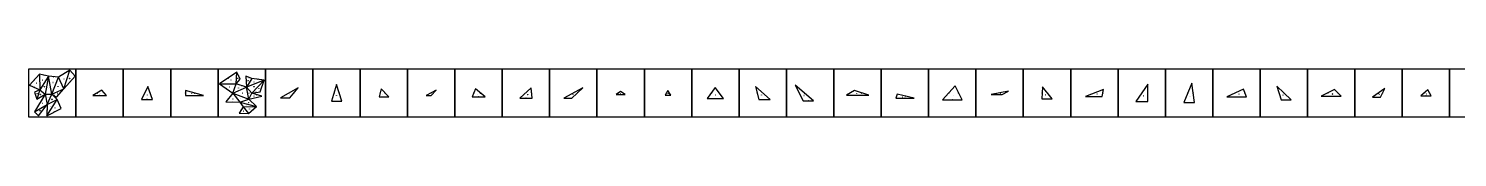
# Model space of a CAD drawing. Header units: millimetres. Extents: x 0 to 121000, y 0 to 607.
# Drawn here: x 0 to 15082, y 0 to 500 of the extents above; entities that cross this region are included whole.
import ezdxf

# ---------------------------------------------------------------- set-up
doc = ezdxf.new("R2010")
doc.units = ezdxf.units.MM

msp = doc.modelspace()

# ---------------------------------------------------------------- linework, layer by layer
for points in [[(0, 0), (500, 0), (500, 500), (0, 500), (0, 0)], [(500, 0), (1000, 0), (1000, 500), (500, 500), (500, 0)], [(1000, 0), (1500, 0), (1500, 500), (1000, 500), (1000, 0)], [(1500, 0), (2000, 0), (2000, 500), (1500, 500), (1500, 0)], [(2000, 0), (2500, 0), (2500, 500), (2000, 500), (2000, 0)], [(2500, 0), (3000, 0), (3000, 500), (2500, 500), (2500, 0)], [(3000, 0), (3500, 0), (3500, 500), (3000, 500), (3000, 0)], [(3500, 0), (4000, 0), (4000, 500), (3500, 500), (3500, 0)], [(4000, 0), (4500, 0), (4500, 500), (4000, 500), (4000, 0)], [(4500, 0), (5000, 0), (5000, 500), (4500, 500), (4500, 0)], [(5000, 0), (5500, 0), (5500, 500), (5000, 500), (5000, 0)], [(5500, 0), (6000, 0), (6000, 500), (5500, 500), (5500, 0)], [(6000, 0), (6500, 0), (6500, 500), (6000, 500), (6000, 0)], [(6500, 0), (7000, 0), (7000, 500), (6500, 500), (6500, 0)], [(7000, 0), (7500, 0), (7500, 500), (7000, 500), (7000, 0)], [(7500, 0), (8000, 0), (8000, 500), (7500, 500), (7500, 0)], [(8000, 0), (8500, 0), (8500, 500), (8000, 500), (8000, 0)], [(8500, 0), (9000, 0), (9000, 500), (8500, 500), (8500, 0)], [(9000, 0), (9500, 0), (9500, 500), (9000, 500), (9000, 0)], [(9500, 0), (10000, 0), (10000, 500), (9500, 500), (9500, 0)], [(10000, 0), (10500, 0), (10500, 500), (10000, 500), (10000, 0)], [(10500, 0), (11000, 0), (11000, 500), (10500, 500), (10500, 0)], [(11000, 0), (11500, 0), (11500, 500), (11000, 500), (11000, 0)], [(11500, 0), (12000, 0), (12000, 500), (11500, 500), (11500, 0)], [(12000, 0), (12500, 0), (12500, 500), (12000, 500), (12000, 0)], [(12500, 0), (13000, 0), (13000, 500), (12500, 500), (12500, 0)], [(13000, 0), (13500, 0), (13500, 500), (13000, 500), (13000, 0)], [(13500, 0), (14000, 0), (14000, 500), (13500, 500), (13500, 0)], [(14000, 0), (14500, 0), (14500, 500), (14000, 500), (14000, 0)], [(14500, 0), (15000, 0), (15000, 500), (14500, 500), (14500, 0)], [(15000, 0), (15500, 0), (15500, 500), (15000, 500), (15000, 0)]]:
    msp.add_lwpolyline(points, close=True)
at = {"color": 1}
for points in [[(436, 492), (316, 417)], [(491, 427), (436, 492)], [(2198, 468), (2016, 348)], [(2234, 397), (2198, 468)], [(114, 450), (11, 331)], [(11, 331), (118, 282)], [(212, 427), (114, 450)], [(316, 417), (212, 427)], [(373, 293), (491, 427)], [(1258, 319), (1192, 183)], [(1309, 183), (1258, 319)], [(2016, 348), (2155, 250)], [(2191, 348), (2234, 397)], [(2300, 310), (2191, 348)], [(2295, 426), (2300, 310)], [(2357, 404), (2295, 426)], [(2486, 387), (2357, 404)], [(2446, 263), (2486, 387)], [(2844, 304), (2658, 198)], [(2758, 198), (2844, 304)], [(3250, 338), (3196, 164)], [(3306, 164), (3250, 338)], [(5306, 306), (5184, 196)], [(5317, 196), (5306, 306)], [(5852, 306), (5650, 196)], [(5734, 196), (5852, 306)], [(7249, 309), (7164, 193)], [(7337, 193), (7249, 309)], [(7828, 182), (7674, 320)], [(7674, 320), (7708, 182)], [(8286, 169), (8093, 333)], [(8093, 333), (8176, 169)], [(9779, 325), (9648, 177)], [(9853, 177), (9779, 325)], [(10703, 314), (10695, 188)], [(10806, 188), (10703, 314)], [(11813, 342), (11687, 160)], [(11814, 160), (11813, 342)], [(12278, 353), (12193, 149)], [(12308, 149), (12278, 353)], [(13326, 179), (13175, 323)], [(13175, 323), (13222, 179)], [(118, 282), (62, 260)], [(62, 260), (86, 184)], [(174, 238), (63, 50)], [(86, 184), (174, 238)], [(302, 181), (246, 238)], [(246, 238), (296, 205)], [(296, 205), (373, 293)], [(345, 88), (302, 181)], [(774, 279), (678, 223)], [(678, 223), (823, 223)], [(823, 223), (774, 279)], [(1192, 183), (1309, 183)], [(1846, 225), (1655, 277)], [(1655, 277), (1658, 225)], [(1658, 225), (1846, 225)], [(2155, 250), (2083, 156)], [(2083, 156), (2231, 152)], [(2231, 152), (2265, 104)], [(2325, 186), (2461, 216)], [(2405, 107), (2325, 186)], [(2356, 250), (2446, 263)], [(2461, 216), (2356, 250)], [(2658, 198), (2758, 198)], [(3196, 164), (3306, 164)], [(3722, 293), (3701, 209)], [(3701, 209), (3801, 209)], [(3801, 209), (3722, 293)], [(4304, 279), (4198, 223)], [(4198, 223), (4248, 223)], [(4248, 223), (4304, 279)], [(4718, 293), (4681, 209)], [(4681, 209), (4820, 209)], [(4820, 209), (4718, 293)], [(5184, 196), (5317, 196)], [(5650, 196), (5734, 196)], [(6249, 267), (6202, 235)], [(6202, 235), (6299, 235)], [(6299, 235), (6249, 267)], [(6747, 275), (6721, 227)], [(6721, 227), (6781, 227)], [(6781, 227), (6747, 275)], [(7164, 193), (7337, 193)], [(7708, 182), (7828, 182)], [(8176, 169), (8286, 169)], [(8717, 275), (8632, 227)], [(8632, 227), (8869, 227)], [(8869, 227), (8717, 275)], [(9170, 239), (9154, 195)], [(9154, 195), (9348, 195)], [(9348, 195), (9170, 239)], [(9648, 177), (9853, 177)], [(10342, 268), (10160, 234)], [(10160, 234), (10278, 234)], [(10278, 234), (10342, 268)], [(10695, 188), (10806, 188)], [(11347, 288), (11155, 214)], [(11155, 214), (11334, 214)], [(11334, 214), (11347, 288)], [(11687, 160), (11814, 160)], [(12826, 292), (12647, 210)], [(12647, 210), (12856, 210)], [(12856, 210), (12826, 292)], [(13222, 179), (13326, 179)], [(13786, 286), (13645, 216)], [(13645, 216), (13856, 216)], [(13856, 216), (13786, 286)], [(14317, 296), (14185, 206)], [(14185, 206), (14270, 206)], [(14270, 206), (14317, 296)], [(14769, 283), (14696, 219)], [(14696, 219), (14805, 219)], [(14805, 219), (14769, 283)], [(63, 50), (106, 10)], [(106, 10), (195, 129)], [(195, 129), (194, 11)], [(194, 11), (345, 88)], [(2265, 104), (2222, 36)], [(2222, 36), (2320, 34)], [(2320, 34), (2405, 107)], [(12193, 149), (12308, 149)]]:
    msp.add_lwpolyline(points, dxfattribs=at)
at = {"color": 14}
for points in [[(373, 293), (436, 492)], [(114, 450), (118, 282)], [(212, 427), (174, 238)], [(246, 238), (212, 427)], [(246, 238), (316, 417)], [(373, 293), (316, 417)], [(2016, 348), (2191, 348)], [(2155, 250), (2300, 310)], [(2486, 387), (2300, 310)], [(2325, 186), (2300, 310)], [(2356, 250), (2300, 310)], [(2356, 250), (2486, 387)], [(118, 282), (86, 184)], [(118, 282), (174, 238)], [(194, 11), (302, 181)], [(195, 129), (246, 238)], [(195, 129), (302, 181)], [(246, 238), (373, 293)], [(2155, 250), (2231, 152)], [(2231, 152), (2325, 186)], [(2231, 152), (2405, 107)], [(2325, 186), (2356, 250)], [(63, 50), (195, 129)], [(2265, 104), (2405, 107)]]:
    msp.add_lwpolyline(points, dxfattribs=at)
at = {"color": 250}
for points in [[(377, 454), (377, 453), (377, 453), (377, 453), (377, 453), (377, 454), (376, 454), (376, 454), (377, 454), (377, 454), (377, 454)], [(63, 390), (63, 389), (63, 389), (62, 389), (63, 390)], [(65, 307), (65, 308), (66, 308), (65, 307), (65, 307)], [(432, 361), (431, 361), (431, 362), (432, 361), (432, 361)], [(2326, 415), (2325, 414), (2325, 414), (2325, 415), (2326, 415)], [(2326, 415), (2326, 414), (2326, 414), (2326, 415), (2326, 415)], [(2421, 395), (2421, 394), (2421, 394), (2421, 394), (2421, 394), (2421, 395), (2421, 395), (2421, 395), (2421, 395), (2421, 395), (2421, 395)], [(90, 271), (90, 270), (90, 270), (89, 271), (90, 271)], [(726, 250), (726, 250), (726, 249), (725, 250), (726, 250)], [(750, 223), (750, 224), (751, 224), (751, 223), (750, 223)], [(1251, 184), (1251, 185), (1251, 185), (1251, 185), (1251, 185), (1251, 184), (1251, 184), (1251, 184), (1251, 184), (1251, 184), (1251, 184)], [(1282, 250), (1282, 250), (1282, 250), (1282, 250), (1282, 250), (1282, 250), (1283, 250), (1283, 251), (1283, 250), (1283, 250), (1282, 250)], [(1750, 250), (1750, 250), (1750, 250), (1749, 250), (1749, 250), (1750, 250), (1750, 250), (1750, 251), (1750, 251), (1750, 250), (1750, 250)], [(1752, 226), (1752, 226), (1752, 226), (1752, 226), (1752, 226), (1752, 226), (1752, 226), (1752, 226), (1752, 226), (1752, 226), (1752, 226)], [(2119, 203), (2120, 203), (2120, 202), (2119, 203), (2119, 203)], [(3250, 166), (3250, 166), (3250, 166), (3251, 166), (3251, 166), (3250, 166), (3251, 165), (3251, 165), (3250, 165), (3250, 165), (3250, 166)], [(3251, 165), (3251, 166), (3251, 166), (3251, 165), (3251, 165)], [(3750, 210), (3750, 210), (3750, 210), (3751, 210), (3751, 210), (3750, 210), (3751, 210), (3751, 209), (3750, 209), (3750, 210), (3750, 210)], [(3751, 209), (3751, 210), (3751, 210), (3751, 209), (3751, 209)], [(3761, 250), (3761, 250), (3760, 250), (3761, 251), (3761, 250)], [(4700, 251), (4701, 251), (4701, 251), (4701, 250), (4701, 250), (4700, 251), (4700, 250), (4700, 251), (4700, 251), (4700, 251), (4700, 251)], [(5692, 196), (5692, 197), (5693, 197), (5693, 196), (5692, 196)], [(5751, 250), (5751, 250), (5751, 249), (5751, 249), (5751, 250), (5751, 250), (5751, 250), (5751, 250), (5751, 250), (5751, 250), (5751, 250)], [(5793, 252), (5792, 252), (5792, 252), (5792, 252), (5793, 252), (5793, 252), (5793, 252), (5793, 252), (5793, 251), (5793, 252), (5793, 252)], [(6225, 250), (6226, 250), (6226, 249), (6225, 250), (6225, 250)], [(6274, 250), (6274, 250), (6274, 249), (6273, 250), (6274, 250), (6274, 250), (6274, 250), (6274, 250), (6274, 250), (6274, 250), (6274, 250)], [(6735, 250), (6735, 250), (6735, 250), (6735, 250), (6735, 250), (6735, 250), (6735, 250), (6734, 250), (6734, 250), (6735, 250), (6735, 250)], [(6751, 228), (6751, 228), (6751, 228), (6751, 228), (6751, 228), (6751, 228), (6751, 228), (6751, 227), (6751, 227), (6751, 228), (6751, 228)], [(7207, 250), (7208, 250), (7208, 250), (7207, 249), (7207, 250), (7207, 250), (7207, 250), (7207, 250), (7207, 250), (7207, 250), (7207, 250)], [(7692, 251), (7692, 252), (7692, 252), (7692, 251), (7692, 251), (7692, 251), (7692, 251), (7691, 251), (7691, 251), (7692, 252), (7692, 251)], [(7768, 183), (7767, 184), (7767, 184), (7768, 184), (7768, 184), (7768, 183), (7768, 183), (7768, 183), (7767, 183), (7767, 183), (7768, 183)], [(7768, 183), (7768, 184), (7768, 184), (7768, 183), (7768, 183)], [(8136, 251), (8136, 252), (8136, 252), (8136, 251), (8136, 251), (8136, 251), (8136, 251), (8135, 251), (8135, 251), (8135, 251), (8136, 251)], [(8189, 250), (8189, 250), (8189, 250), (8189, 250), (8189, 250), (8189, 250), (8189, 250), (8189, 251), (8190, 250), (8189, 250), (8189, 250)], [(8231, 170), (8231, 171), (8231, 171), (8231, 170), (8231, 170)], [(8793, 250), (8793, 249), (8792, 250), (8793, 250), (8793, 250)], [(9251, 197), (9251, 197), (9251, 197), (9251, 197), (9251, 197), (9251, 197), (9251, 196), (9251, 196), (9251, 196), (9251, 196), (9251, 197)], [(10218, 235), (10218, 236), (10219, 236), (10219, 235), (10218, 235)], [(10754, 250), (10754, 250), (10754, 250), (10753, 250), (10753, 250), (10754, 250), (10754, 251), (10754, 251), (10754, 251), (10754, 250), (10754, 250)], [(10754, 250), (10754, 250), (10754, 250), (10754, 250), (10754, 250), (10754, 250), (10754, 250), (10754, 250), (10755, 250), (10754, 250), (10754, 250)], [(11245, 215), (11245, 216), (11245, 216), (11245, 216), (11245, 216), (11245, 215), (11246, 215), (11246, 215), (11245, 215), (11245, 215), (11245, 215)], [(11813, 251), (11812, 251), (11812, 252), (11813, 252), (11813, 251)], [(12292, 251), (12292, 251), (12292, 251), (12292, 252), (12292, 252), (12292, 251), (12292, 252), (12292, 252), (12293, 251), (12292, 251), (12292, 251)], [(12752, 211), (12752, 211), (12752, 211), (12752, 211), (12752, 211), (12752, 211), (12752, 211), (12752, 210), (12752, 210), (12752, 211), (12752, 211)], [(13250, 251), (13249, 250), (13249, 250), (13250, 251), (13250, 251)], [(13251, 250), (13250, 250), (13250, 250), (13250, 251), (13251, 250)], [(13274, 179), (13274, 180), (13275, 180), (13275, 179), (13274, 179)], [(13716, 250), (13716, 250), (13716, 249), (13716, 249), (13716, 250), (13716, 250), (13715, 250), (13715, 250), (13716, 250), (13716, 250), (13716, 250)], [(13750, 217), (13750, 218), (13750, 218), (13751, 218), (13751, 218), (13750, 217), (13751, 217), (13751, 217), (13750, 217), (13750, 217), (13750, 217)], [(13820, 251), (13820, 250), (13820, 250), (13819, 250), (13820, 251), (13820, 251), (13820, 251), (13820, 251), (13820, 251), (13820, 251), (13820, 251)], [(14227, 207), (14227, 208), (14228, 208), (14228, 207), (14227, 207)], [(14228, 207), (14228, 207), (14228, 208), (14229, 208), (14229, 207), (14228, 207), (14229, 207), (14229, 207), (14228, 207), (14228, 207), (14228, 207)], [(14251, 250), (14251, 250), (14252, 250), (14251, 249), (14251, 250), (14251, 250), (14251, 250), (14251, 250), (14251, 250), (14251, 250), (14251, 250)], [(14750, 220), (14750, 220), (14750, 221), (14751, 221), (14751, 220), (14750, 220), (14751, 220), (14751, 220), (14750, 220), (14750, 220), (14750, 220)], [(14787, 250), (14786, 250), (14786, 250), (14787, 251), (14787, 250)], [(150, 70), (149, 70), (149, 70), (149, 70), (150, 70), (150, 70), (150, 70), (150, 70), (150, 69), (150, 70), (150, 70)], [(196, 71), (196, 71), (196, 71), (196, 70), (196, 70), (196, 71), (196, 70), (195, 70), (195, 71), (196, 71), (196, 71)], [(323, 134), (322, 134), (322, 134), (323, 135), (323, 134)], [(2244, 70), (2245, 70), (2245, 69), (2244, 70), (2244, 70)], [(2244, 70), (2245, 69), (2245, 69), (2244, 69), (2244, 70)], [(12251, 150), (12251, 150), (12251, 150), (12251, 150), (12251, 150), (12251, 150), (12251, 150), (12251, 149), (12251, 149), (12251, 150), (12251, 150)]]:
    msp.add_lwpolyline(points, close=True, dxfattribs=at)
for points in [[(376, 453), (376, 453), (376, 453), (376, 453), (376, 453), (376, 454)], [(377, 454), (377, 453), (377, 454)], [(463, 458), (462, 458), (464, 459)], [(462, 459), (462, 459), (463, 459)], [(464, 458), (463, 458), (464, 459)], [(64, 390), (64, 390), (64, 390), (64, 390), (64, 390), (64, 390), (63, 390), (64, 391), (64, 391)], [(64, 389), (64, 390), (63, 390), (63, 390), (63, 389), (64, 390)], [(64, 308), (64, 308), (64, 308), (64, 308), (64, 308), (64, 308), (64, 307), (64, 308), (64, 308)], [(65, 307), (64, 308), (65, 308), (64, 307)], [(162, 438), (162, 437), (162, 437), (162, 437), (162, 438), (163, 438)], [(164, 437), (164, 437), (163, 437), (163, 437), (164, 437), (163, 437), (163, 438), (164, 438), (164, 437)], [(163, 437), (163, 437), (163, 438)], [(263, 421), (264, 421), (264, 420), (264, 421)], [(263, 421), (263, 421), (263, 420), (263, 421)], [(265, 420), (265, 420), (264, 420), (264, 421), (265, 421), (265, 421), (264, 421)], [(430, 360), (430, 360), (430, 360), (431, 360), (430, 360), (431, 360), (431, 360), (431, 359), (431, 360)], [(431, 361), (431, 360), (431, 360), (431, 360), (431, 361), (431, 360)], [(2108, 407), (2108, 407), (2108, 407), (2108, 407), (2107, 408), (2108, 408)], [(2107, 407), (2108, 407), (2107, 406), (2107, 407)], [(2109, 408), (2109, 407), (2109, 407), (2108, 407), (2109, 408), (2108, 408), (2108, 408), (2108, 408), (2109, 408)], [(2211, 372), (2211, 373), (2211, 373), (2211, 373), (2211, 372), (2211, 372), (2212, 372), (2211, 372), (2211, 372)], [(2212, 373), (2211, 373), (2211, 373), (2211, 373), (2212, 373), (2212, 372)], [(2212, 373), (2212, 374), (2213, 373)], [(2215, 432), (2215, 432), (2215, 432), (2215, 432), (2215, 432), (2216, 432), (2216, 433), (2216, 432), (2216, 432)], [(2215, 433), (2215, 432), (2215, 433), (2215, 433), (2215, 433), (2216, 433)], [(2216, 431), (2215, 431), (2216, 432)], [(2245, 328), (2244, 328), (2244, 329)], [(2245, 328), (2245, 328), (2245, 328), (2245, 328), (2245, 329), (2246, 328)], [(2246, 327), (2246, 327), (2245, 327), (2246, 328), (2246, 328), (2246, 328), (2246, 328), (2246, 328), (2246, 328)], [(2299, 369), (2299, 369), (2299, 369), (2299, 369), (2299, 369), (2299, 369), (2298, 369), (2298, 369), (2298, 369)], [(2299, 368), (2299, 369), (2299, 369), (2299, 368), (2298, 368), (2298, 369)], [(2299, 368), (2299, 367), (2298, 368)], [(2327, 414), (2327, 413), (2326, 414), (2326, 414), (2327, 414), (2326, 414), (2327, 414), (2327, 414), (2327, 414)], [(2421, 394), (2422, 395), (2422, 395), (2421, 395), (2421, 395), (2422, 395)], [(2422, 394), (2422, 394), (2422, 394), (2422, 394), (2422, 394), (2423, 395), (2422, 395)], [(2465, 326), (2465, 325), (2464, 326), (2465, 325)], [(2464, 326), (2465, 326), (2465, 326)], [(2464, 324), (2464, 325), (2465, 325)], [(75, 224), (75, 224), (75, 224), (75, 223), (75, 224), (74, 224), (74, 223)], [(76, 223), (75, 223), (75, 223), (75, 223), (75, 223), (74, 223)], [(75, 223), (76, 223), (76, 222), (75, 222), (75, 222), (75, 222), (75, 222), (75, 222), (75, 222)], [(90, 270), (91, 271), (90, 270), (90, 271)], [(91, 271), (91, 270), (91, 270), (91, 271), (91, 271), (91, 271), (91, 271), (91, 271), (91, 271)], [(128, 212), (128, 212), (129, 212), (129, 212), (129, 212), (129, 211), (129, 211)], [(130, 212), (129, 212), (129, 212), (129, 213), (130, 212), (129, 212)], [(130, 213), (130, 212), (130, 212), (130, 212), (130, 213), (130, 212)], [(271, 223), (271, 223), (271, 223), (271, 223), (271, 223), (271, 222), (271, 222), (270, 222), (270, 223)], [(271, 222), (272, 223), (271, 222)], [(272, 222), (272, 222), (272, 222), (272, 222), (272, 222), (271, 222), (272, 221)], [(273, 209), (273, 209), (272, 209), (273, 209), (273, 209), (273, 209), (273, 210)], [(274, 208), (274, 208), (273, 208), (273, 208), (274, 208), (274, 208), (274, 209), (274, 208), (274, 208)], [(273, 209), (273, 209), (273, 209)], [(333, 249), (333, 250), (334, 249)], [(334, 250), (333, 250), (333, 250), (333, 250), (334, 250), (334, 249)], [(727, 250), (727, 250), (726, 250)], [(727, 250), (728, 250), (727, 250), (727, 250), (727, 251), (727, 251), (727, 251)], [(750, 224), (750, 224), (750, 224), (750, 224), (750, 224), (750, 223), (750, 223), (750, 223), (750, 223)], [(751, 224), (751, 224), (751, 224), (751, 223)], [(798, 250), (797, 250), (798, 251)], [(797, 250), (797, 250), (797, 251), (797, 251), (798, 251), (798, 251), (798, 251)], [(798, 250), (798, 250), (799, 250)], [(1226, 250), (1226, 251), (1226, 251), (1225, 251), (1226, 250), (1226, 251)], [(1226, 250), (1226, 250), (1226, 250), (1225, 250)], [(1227, 251), (1227, 251), (1227, 251), (1226, 251), (1226, 252), (1226, 252), (1226, 251)], [(1250, 185), (1250, 185), (1250, 185), (1250, 185), (1250, 184), (1250, 184), (1250, 184), (1250, 184), (1250, 184)], [(1250, 185), (1250, 185), (1251, 185), (1251, 184), (1250, 184), (1250, 184), (1251, 184)], [(1282, 250), (1282, 250), (1282, 251), (1282, 251), (1282, 251), (1282, 251), (1283, 251), (1283, 251), (1283, 251)], [(1658, 252), (1658, 252), (1657, 252)], [(1658, 251), (1658, 251), (1658, 251), (1658, 251), (1658, 251), (1657, 251), (1657, 251), (1657, 251), (1657, 251)], [(1658, 250), (1658, 251), (1657, 251), (1657, 250), (1658, 250), (1658, 251)], [(1751, 249), (1750, 250), (1751, 250)], [(1751, 250), (1751, 249), (1751, 250)], [(1751, 226), (1751, 226), (1751, 226), (1751, 226), (1751, 226), (1751, 226), (1751, 226)], [(1752, 226), (1753, 226), (1752, 226)], [(2085, 301), (2086, 301), (2086, 300), (2086, 300), (2085, 300), (2085, 300), (2085, 300)], [(2086, 300), (2086, 300), (2086, 300), (2086, 300), (2086, 299), (2086, 300)], [(2087, 300), (2086, 300), (2086, 299), (2087, 299), (2087, 299), (2086, 300)], [(2120, 202), (2120, 202), (2119, 202), (2119, 202), (2119, 202), (2119, 203), (2119, 202)], [(2120, 203), (2121, 203), (2120, 203), (2120, 203), (2120, 203), (2120, 204), (2120, 203)], [(2156, 156), (2156, 156), (2156, 156), (2156, 155), (2156, 155), (2156, 155), (2156, 155)], [(2157, 155), (2157, 156), (2157, 155)], [(2157, 155), (2158, 156), (2158, 155)], [(2393, 202), (2392, 202), (2392, 202), (2393, 201)], [(2393, 202), (2393, 203), (2393, 202)], [(2400, 258), (2400, 258), (2400, 258), (2400, 258), (2400, 258), (2400, 257), (2400, 257), (2400, 257), (2400, 257)], [(2401, 258), (2400, 258), (2400, 258), (2401, 258), (2401, 257), (2401, 257)], [(2402, 258), (2401, 258), (2401, 258), (2402, 258), (2402, 257), (2401, 257)], [(2407, 232), (2408, 232), (2408, 232), (2408, 232), (2408, 233), (2408, 233)], [(2408, 232), (2408, 232), (2409, 232), (2408, 232), (2408, 233), (2409, 232)], [(2409, 231), (2409, 231), (2409, 231), (2409, 232), (2409, 232), (2409, 232), (2409, 232), (2409, 232), (2409, 232)], [(2707, 199), (2707, 199), (2707, 198)], [(2708, 199), (2708, 199), (2708, 198), (2708, 198), (2708, 199), (2708, 199)], [(2708, 199), (2709, 199), (2709, 198)], [(2752, 250), (2752, 250), (2752, 250), (2751, 250), (2751, 250), (2752, 251)], [(2751, 250), (2751, 250), (2751, 249), (2751, 250), (2751, 250), (2751, 250), (2751, 250)], [(2752, 251), (2752, 250), (2752, 251)], [(2799, 252), (2799, 252), (2800, 252), (2800, 252), (2800, 251), (2800, 251), (2800, 251)], [(2799, 251), (2799, 251), (2799, 251), (2799, 251), (2799, 251), (2800, 251), (2800, 251), (2800, 250), (2799, 251)], [(2800, 252), (2800, 253), (2801, 252)], [(3224, 251), (3224, 250), (3223, 251)], [(3224, 250), (3224, 250), (3223, 250)], [(3224, 252), (3225, 252), (3224, 251), (3224, 251), (3224, 251), (3224, 251), (3224, 251), (3224, 252), (3224, 252)], [(3250, 165), (3250, 166), (3250, 165)], [(3277, 251), (3277, 251), (3276, 251), (3276, 251), (3277, 252), (3277, 251)], [(3277, 251), (3277, 250), (3277, 250), (3276, 251), (3277, 251), (3277, 250)], [(3277, 250), (3277, 250), (3277, 250), (3277, 250), (3277, 250), (3278, 250), (3278, 250)], [(3713, 251), (3713, 251), (3713, 251), (3713, 251), (3713, 251), (3712, 252), (3712, 251)], [(3713, 250), (3713, 251), (3712, 251), (3712, 250), (3712, 250), (3713, 251)], [(3750, 210), (3750, 210), (3750, 210), (3750, 210), (3750, 210), (3750, 209), (3750, 209), (3750, 209), (3750, 209)], [(3760, 251), (3760, 251), (3760, 250), (3760, 251), (3760, 251), (3761, 251)], [(3761, 249), (3761, 249), (3761, 250), (3761, 250), (3761, 250), (3762, 250), (3761, 250)], [(4222, 224), (4222, 224), (4222, 223)], [(4223, 224), (4223, 224), (4223, 223), (4223, 223), (4223, 224), (4223, 224)], [(4251, 249), (4251, 249), (4251, 250), (4251, 250), (4251, 250), (4251, 250)], [(4253, 250), (4253, 250), (4252, 250), (4252, 250), (4252, 251), (4252, 251), (4252, 251)], [(4252, 250), (4252, 250), (4252, 251)], [(4275, 252), (4275, 252), (4276, 253), (4276, 252), (4276, 252), (4276, 252), (4276, 252), (4276, 252), (4276, 252)], [(4275, 251), (4275, 252), (4275, 251)], [(4275, 252), (4275, 251), (4275, 251), (4276, 251), (4275, 252), (4275, 251)], [(4701, 251), (4701, 251), (4701, 251), (4701, 251), (4701, 251), (4700, 251), (4700, 251), (4700, 252), (4700, 252)], [(4700, 250), (4701, 250), (4700, 250), (4700, 250), (4700, 250), (4700, 250), (4700, 250), (4700, 250), (4700, 250)], [(4750, 210), (4750, 211), (4750, 210)], [(4750, 211), (4750, 211), (4751, 211), (4751, 210), (4750, 210), (4751, 210), (4751, 210), (4750, 210), (4750, 210)], [(4751, 210), (4751, 211), (4751, 210)], [(4768, 250), (4769, 250), (4769, 250), (4769, 250), (4769, 251), (4769, 250)], [(4768, 250), (4768, 250), (4768, 250), (4768, 251), (4768, 251), (4768, 251), (4768, 251), (4769, 251), (4769, 251)], [(4769, 250), (4769, 249), (4769, 250)], [(5246, 250), (5246, 250), (5246, 250), (5246, 250), (5246, 250), (5246, 251), (5245, 250)], [(5245, 250), (5245, 250), (5246, 249), (5245, 250)], [(5247, 251), (5247, 251), (5247, 250), (5246, 250), (5246, 251), (5246, 251), (5246, 251), (5246, 251), (5246, 251)], [(5250, 197), (5250, 198), (5250, 197)], [(5251, 198), (5250, 197), (5250, 197), (5251, 197), (5251, 197), (5250, 197)], [(5251, 197), (5251, 197), (5251, 198), (5251, 198), (5251, 197), (5251, 197)], [(5311, 250), (5310, 251), (5311, 251)], [(5310, 251), (5311, 251), (5311, 251), (5311, 251), (5311, 251), (5311, 251)], [(5691, 197), (5691, 197), (5692, 197), (5692, 197), (5691, 197), (5691, 196), (5692, 196)], [(5692, 197), (5692, 197), (5692, 196)], [(5752, 250), (5752, 250), (5752, 250), (5751, 250), (5752, 250), (5752, 251), (5751, 250)], [(5753, 250), (5753, 250), (5752, 250), (5752, 250), (5752, 251), (5752, 251), (5752, 251)], [(5792, 252), (5792, 251), (5792, 252), (5793, 251)], [(6227, 251), (6227, 250), (6226, 251)], [(6226, 250), (6226, 250), (6226, 250), (6226, 251)], [(6250, 236), (6250, 236), (6250, 236), (6250, 236), (6250, 236), (6250, 235), (6250, 235)], [(6250, 236), (6251, 236), (6250, 235)], [(6251, 236), (6251, 236), (6251, 235)], [(6273, 250), (6273, 250), (6274, 250)], [(6735, 251), (6736, 251), (6735, 251)], [(6735, 250), (6735, 251), (6735, 251), (6735, 251), (6735, 250), (6735, 251)], [(6751, 228), (6750, 228), (6750, 227), (6751, 227), (6751, 228), (6750, 228)], [(6763, 250), (6762, 251), (6763, 251)], [(6763, 250), (6763, 250), (6763, 250), (6763, 250), (6763, 250), (6764, 250), (6763, 251)], [(6764, 250), (6763, 250), (6764, 250)], [(7207, 250), (7208, 251), (7208, 250), (7208, 250), (7207, 251), (7207, 251)], [(7208, 251), (7209, 251), (7208, 251), (7208, 251), (7208, 251), (7208, 252), (7208, 251)], [(7250, 194), (7250, 194), (7250, 194), (7250, 194), (7250, 194), (7250, 193), (7250, 193)], [(7250, 194), (7250, 194), (7251, 194), (7251, 194), (7250, 194), (7251, 193), (7251, 193), (7250, 193), (7250, 193)], [(7251, 194), (7251, 194), (7251, 193), (7251, 193), (7251, 194), (7251, 194)], [(7292, 250), (7292, 250), (7291, 251), (7292, 251), (7292, 251), (7292, 251), (7292, 251), (7292, 251), (7292, 251)], [(7292, 250), (7292, 250), (7292, 250), (7293, 251)], [(7293, 249), (7292, 249), (7292, 250), (7292, 250), (7293, 250), (7293, 250), (7293, 250), (7293, 250), (7293, 250)], [(7691, 252), (7692, 252), (7691, 252)], [(7692, 251), (7692, 251), (7691, 251), (7691, 250), (7692, 250), (7692, 251)], [(7749, 250), (7749, 250), (7749, 250), (7749, 251), (7750, 250), (7750, 251), (7750, 251)], [(7750, 250), (7750, 250), (7750, 250), (7750, 251)], [(7751, 250), (7750, 249), (7751, 250)], [(7767, 183), (7767, 184), (7767, 183)], [(8135, 252), (8136, 252), (8135, 251)], [(8188, 250), (8188, 250), (8189, 250), (8188, 251), (8189, 251), (8189, 251)], [(8190, 249), (8190, 249), (8189, 249), (8189, 250), (8190, 250), (8190, 250), (8190, 250), (8190, 250), (8190, 250)], [(8230, 170), (8231, 171), (8231, 170)], [(8676, 250), (8676, 250), (8676, 250), (8676, 250), (8676, 250), (8675, 250), (8675, 251), (8676, 251), (8676, 251)], [(8676, 250), (8675, 249), (8675, 250)], [(8750, 228), (8750, 228), (8750, 228), (8750, 228), (8750, 228), (8750, 228), (8750, 227), (8750, 227), (8750, 227)], [(8750, 228), (8750, 228), (8751, 228), (8751, 228), (8750, 228), (8750, 227), (8751, 227)], [(8751, 228), (8751, 228), (8751, 228), (8751, 228), (8751, 227), (8751, 227)], [(8792, 250), (8792, 250), (8793, 251)], [(8794, 249), (8794, 249), (8793, 249), (8793, 250), (8794, 250), (8794, 250), (8793, 250)], [(9163, 216), (9163, 217), (9164, 217), (9163, 216), (9162, 217), (9163, 217)], [(9164, 217), (9163, 218), (9163, 218), (9163, 217), (9163, 217), (9163, 218)], [(9250, 197), (9250, 197), (9250, 197), (9250, 197), (9250, 196), (9250, 196), (9250, 196), (9250, 196), (9250, 196)], [(9251, 197), (9251, 197), (9252, 197), (9252, 197), (9252, 196), (9252, 196), (9252, 196), (9251, 196), (9251, 196)], [(9258, 216), (9258, 216), (9259, 217), (9258, 217), (9258, 216), (9258, 216)], [(9259, 216), (9259, 216), (9259, 217)], [(9714, 250), (9715, 251), (9715, 250), (9714, 251)], [(9714, 249), (9715, 250), (9714, 250), (9714, 250), (9714, 250), (9714, 250)], [(9716, 251), (9716, 251), (9715, 250), (9715, 251), (9715, 251), (9715, 251), (9715, 251), (9715, 251), (9715, 251)], [(9750, 178), (9750, 179), (9750, 178)], [(9751, 178), (9750, 178), (9750, 179), (9751, 179), (9751, 178), (9750, 178)], [(9751, 178), (9751, 178), (9751, 179), (9751, 178)], [(9815, 251), (9814, 251), (9814, 251), (9815, 251), (9815, 251), (9815, 251), (9815, 252)], [(9815, 250), (9815, 250), (9815, 251)], [(9816, 250), (9815, 250), (9816, 250)], [(10218, 235), (10218, 236), (10218, 236), (10218, 235), (10218, 235), (10218, 235), (10218, 235), (10218, 235), (10218, 235)], [(10220, 235), (10219, 235), (10219, 236), (10220, 236), (10220, 235), (10219, 235)], [(10252, 250), (10252, 250), (10252, 251), (10251, 250), (10251, 250), (10252, 250)], [(10251, 249), (10251, 250), (10251, 250), (10251, 250), (10251, 250), (10251, 250)], [(10310, 252), (10310, 252), (10309, 252), (10310, 253), (10310, 252), (10310, 251)], [(10309, 252), (10309, 252), (10309, 252), (10309, 252), (10309, 252), (10310, 252), (10310, 251), (10309, 251), (10309, 251)], [(10701, 252), (10701, 252), (10701, 251), (10700, 251), (10700, 252), (10700, 252), (10700, 251)], [(10700, 250), (10700, 251), (10701, 250), (10700, 251)], [(10750, 189), (10750, 189), (10750, 188)], [(10750, 189), (10751, 189), (10751, 188)], [(10751, 189), (10751, 189), (10751, 188)], [(11244, 215), (11244, 216), (11244, 215)], [(11245, 215), (11244, 215), (11245, 216), (11245, 215)], [(11251, 250), (11251, 249), (11251, 249), (11251, 250), (11251, 250), (11251, 250), (11250, 250)], [(11251, 250), (11252, 250), (11252, 250), (11251, 250), (11251, 250), (11252, 251)], [(11252, 250), (11253, 250), (11252, 250), (11252, 250), (11252, 250), (11252, 250), (11252, 251), (11252, 251), (11252, 251)], [(11340, 252), (11340, 252), (11339, 252), (11339, 252), (11340, 252), (11340, 251)], [(11339, 250), (11339, 250), (11339, 251), (11339, 251), (11339, 250), (11340, 251), (11340, 250), (11340, 250), (11340, 250)], [(11339, 251), (11339, 251), (11340, 251), (11340, 251), (11340, 251), (11340, 251)], [(11751, 250), (11751, 251), (11751, 250), (11750, 251)], [(11751, 250), (11751, 249), (11750, 250)], [(11750, 161), (11750, 161), (11751, 161), (11751, 161), (11750, 161), (11750, 160), (11751, 160)], [(11752, 251), (11752, 251), (11751, 251), (11751, 251), (11751, 251), (11751, 252), (11751, 251)], [(11751, 161), (11751, 161), (11751, 161), (11751, 161), (11751, 161), (11751, 160), (11751, 160)], [(11812, 251), (11812, 251), (11813, 251)], [(11812, 250), (11812, 250), (11812, 250), (11812, 250), (11812, 250), (11813, 250), (11813, 250)], [(12237, 252), (12237, 251), (12237, 251), (12237, 251), (12237, 252), (12236, 252), (12236, 251)], [(12236, 250), (12237, 251), (12237, 251), (12237, 250), (12236, 251), (12236, 251)], [(12236, 250), (12236, 250), (12237, 250), (12236, 250)], [(12292, 250), (12292, 250), (12292, 251), (12292, 251), (12292, 250), (12293, 251), (12293, 251)], [(12292, 250), (12292, 250), (12293, 250)], [(12736, 249), (12737, 250), (12736, 250), (12736, 250), (12736, 250), (12737, 250)], [(12738, 250), (12738, 250), (12738, 250), (12738, 250), (12738, 250), (12737, 250), (12737, 251), (12738, 251), (12738, 251)], [(12737, 250), (12737, 250), (12737, 250), (12737, 250), (12737, 250), (12737, 251)], [(12750, 211), (12750, 211), (12751, 211), (12751, 211), (12750, 211), (12750, 210), (12751, 210)], [(12752, 211), (12751, 211), (12752, 211), (12752, 210)], [(12840, 250), (12840, 251), (12841, 250)], [(13199, 252), (13200, 252), (13200, 252), (13199, 252), (13199, 252), (13199, 252), (13199, 252)], [(13200, 252), (13200, 252), (13200, 251), (13200, 251), (13200, 251), (13199, 251), (13199, 251), (13199, 252), (13199, 252)], [(13200, 251), (13200, 251), (13199, 251)], [(13251, 249), (13250, 249), (13250, 249), (13250, 250), (13251, 250), (13251, 250), (13251, 250)], [(13274, 180), (13274, 180), (13274, 179)], [(13717, 250), (13716, 250), (13716, 251)], [(13717, 250), (13717, 250), (13717, 250), (13717, 250), (13717, 251), (13717, 251), (13717, 251)], [(13750, 218), (13750, 218), (13750, 218), (13750, 217), (13750, 217), (13750, 217), (13750, 217)], [(13751, 218), (13751, 217), (13751, 217), (13751, 217), (13751, 217), (13751, 217)], [(13820, 250), (13820, 250), (13820, 250), (13820, 250), (13820, 250), (13820, 250), (13820, 251), (13821, 250), (13821, 250)], [(13821, 250), (13820, 250), (13821, 250)], [(14227, 207), (14227, 208), (14227, 207)], [(14252, 251), (14252, 250), (14252, 251)], [(14252, 250), (14252, 250), (14252, 251)], [(14292, 251), (14292, 252), (14293, 251)], [(14292, 251), (14292, 251), (14292, 251), (14292, 251), (14292, 251), (14293, 251), (14293, 251), (14293, 250), (14293, 250)], [(14293, 252), (14293, 252), (14293, 252), (14294, 252)], [(14734, 250), (14734, 250), (14734, 250), (14733, 250), (14733, 250), (14733, 251)], [(14733, 250), (14733, 250), (14733, 249), (14733, 250)], [(14734, 251), (14734, 250), (14734, 251)], [(14750, 220), (14750, 221), (14750, 220)], [(14751, 220), (14751, 221), (14751, 221), (14751, 220), (14751, 220), (14751, 220), (14751, 220), (14751, 220), (14751, 220)], [(14786, 251), (14786, 251), (14786, 251), (14786, 251), (14786, 251), (14787, 251)], [(14787, 249), (14787, 249), (14786, 250), (14787, 250), (14787, 250), (14787, 250), (14787, 250)], [(85, 31), (85, 31), (85, 31), (86, 31), (85, 30), (85, 31)], [(86, 30), (85, 31), (86, 31), (86, 31), (86, 30), (85, 30)], [(119, 143), (120, 144), (120, 143), (119, 144)], [(150, 71), (150, 70), (150, 71), (151, 70)], [(196, 70), (196, 70), (196, 70), (195, 70)], [(269, 51), (268, 50), (269, 50), (269, 50), (269, 50), (269, 50)], [(268, 50), (268, 50), (269, 50)], [(269, 50), (270, 51), (270, 50)], [(323, 133), (322, 133), (322, 133), (323, 133), (323, 133), (323, 133), (323, 134)], [(322, 133), (322, 133), (322, 134), (322, 134), (323, 134), (323, 134), (323, 134)], [(2245, 70), (2246, 70), (2245, 70), (2245, 70), (2245, 70), (2245, 70), (2245, 70), (2245, 71), (2245, 71)], [(2249, 130), (2249, 130), (2249, 130), (2249, 129), (2248, 130), (2248, 129), (2248, 129)], [(2249, 129), (2249, 129), (2249, 128)], [(2249, 129), (2250, 128), (2249, 128)], [(2271, 36), (2271, 36), (2271, 36), (2271, 35)], [(2271, 36), (2272, 36), (2272, 35)], [(2361, 71), (2361, 71), (2361, 71), (2362, 71), (2362, 71), (2362, 71), (2362, 71), (2362, 70), (2362, 70)], [(2362, 71), (2362, 71), (2362, 72), (2362, 72), (2362, 71), (2362, 71), (2363, 71), (2362, 71), (2362, 71)], [(2364, 146), (2364, 146), (2364, 146), (2363, 146), (2364, 147), (2364, 146)], [(2365, 145), (2365, 145), (2364, 145), (2365, 145), (2365, 145), (2365, 145), (2365, 146)], [(2364, 145), (2364, 145), (2365, 145), (2364, 146), (2365, 146), (2365, 146)], [(12250, 150), (12250, 150), (12250, 150), (12250, 150), (12250, 150), (12250, 150), (12250, 149), (12250, 149), (12250, 150)], [(12251, 150), (12250, 150), (12250, 150), (12251, 150), (12251, 149), (12250, 149)]]:
    msp.add_lwpolyline(points, dxfattribs=at)
at = {"color": 3}
for points in [[(2191, 348), (2198, 468)], [(212, 427), (118, 282)], [(2155, 250), (2191, 348)], [(2357, 404), (2300, 310)], [(174, 238), (246, 238)], [(174, 238), (195, 129)], [(2155, 250), (2325, 186)], [(2265, 104), (2320, 34)]]:
    msp.add_lwpolyline(points, dxfattribs=at)
at = {"color": 5}
for points in [[(80, 354), (80, 355), (80, 354)], [(82, 354), (81, 354), (81, 355), (82, 355), (82, 354), (81, 354)], [(147, 386), (147, 386), (147, 387), (147, 386)], [(148, 387), (149, 387), (148, 386)], [(166, 316), (166, 317), (167, 317), (167, 316), (166, 316), (167, 316), (167, 315), (166, 315), (166, 315)], [(167, 316), (167, 317), (168, 317), (168, 316), (168, 316), (168, 316), (168, 315), (167, 315), (167, 315)], [(168, 316), (169, 317), (169, 315)], [(256, 361), (256, 361), (257, 361), (257, 361), (256, 361), (256, 360), (257, 360)], [(257, 361), (258, 361), (257, 360)], [(258, 361), (258, 361), (259, 361), (259, 361), (258, 361), (258, 360), (259, 360)], [(310, 316), (310, 317), (310, 317), (310, 316), (310, 316), (310, 315), (310, 315)], [(311, 317), (312, 317), (311, 315)], [(313, 317), (312, 316), (312, 315), (313, 315), (313, 316), (312, 316)], [(373, 401), (374, 401), (374, 400)], [(374, 401), (374, 401), (375, 401), (375, 401), (375, 401), (375, 400), (375, 400), (374, 400), (374, 400)], [(376, 401), (375, 401), (375, 401), (376, 401), (376, 400), (375, 400)], [(433, 404), (432, 404), (432, 405), (433, 405), (433, 403), (432, 403)], [(2119, 315), (2120, 316), (2120, 314)], [(2121, 316), (2120, 316), (2120, 315), (2121, 315), (2121, 314), (2120, 314)], [(2121, 315), (2122, 316), (2122, 314)], [(2135, 388), (2134, 388), (2135, 389), (2135, 387)], [(2206, 405), (2206, 405), (2207, 405), (2207, 405), (2206, 404), (2207, 404), (2207, 404), (2206, 404), (2206, 404)], [(2213, 303), (2213, 304), (2214, 304), (2214, 303), (2214, 303), (2214, 302), (2214, 302), (2213, 302), (2213, 302)], [(2215, 304), (2215, 304), (2215, 303), (2215, 303), (2215, 302), (2215, 302)], [(2216, 304), (2217, 304), (2216, 302)], [(2316, 381), (2316, 381), (2317, 381), (2317, 381), (2316, 380), (2317, 380), (2317, 379), (2316, 379), (2316, 380)], [(2318, 380), (2317, 380), (2317, 381), (2318, 381), (2318, 379), (2317, 379)], [(2318, 380), (2319, 381), (2319, 379)], [(2379, 367), (2380, 368), (2380, 366)], [(2379, 316), (2379, 317), (2380, 317), (2380, 316), (2379, 316), (2380, 315), (2380, 315), (2379, 315), (2379, 315)], [(2381, 367), (2380, 367), (2381, 368), (2381, 366)], [(2380, 316), (2381, 317), (2381, 315)], [(2382, 317), (2381, 316), (2381, 315), (2382, 315), (2382, 316), (2381, 316)], [(2382, 368), (2382, 368), (2382, 366)], [(87, 243), (87, 243), (88, 243), (88, 243), (87, 243), (88, 242), (88, 242), (87, 242), (87, 242)], [(88, 243), (89, 243), (89, 242)], [(89, 243), (89, 243), (90, 243), (90, 243), (89, 243), (89, 242), (90, 242)], [(124, 235), (124, 236), (125, 236), (125, 235), (124, 235), (124, 234), (125, 234)], [(125, 235), (125, 236), (126, 236), (126, 235), (125, 235), (125, 234), (126, 234)], [(203, 202), (203, 203), (204, 203), (204, 202), (203, 202), (203, 201), (204, 201)], [(206, 202), (206, 203), (206, 203), (206, 202), (206, 202), (206, 202), (206, 201), (206, 201), (206, 201)], [(246, 183), (246, 184), (247, 184), (247, 183), (246, 183), (246, 182), (247, 182)], [(248, 184), (247, 184), (247, 183), (248, 183), (248, 182), (247, 182)], [(248, 183), (248, 184), (249, 184), (249, 183), (249, 183), (249, 183), (249, 182), (248, 182), (248, 182)], [(303, 246), (303, 246), (304, 246), (304, 246), (303, 245), (304, 245), (304, 245), (303, 245), (303, 245)], [(305, 245), (304, 245), (305, 246), (305, 245)], [(758, 242), (759, 242), (759, 241)], [(1252, 229), (1252, 229), (1253, 229), (1253, 229), (1252, 229), (1252, 228), (1253, 228)], [(1719, 243), (1719, 243), (1720, 243), (1720, 243), (1720, 242), (1720, 242), (1720, 242), (1719, 242), (1719, 242)], [(2157, 186), (2156, 186), (2157, 187), (2157, 185)], [(2236, 197), (2237, 197), (2236, 195)], [(2238, 196), (2237, 196), (2238, 197), (2238, 195)], [(2258, 249), (2258, 250), (2259, 250), (2259, 249), (2258, 249), (2258, 248), (2259, 248)], [(2260, 249), (2259, 249), (2259, 250), (2260, 250), (2260, 248), (2259, 248)], [(2261, 250), (2261, 250), (2261, 248)], [(2325, 249), (2325, 250), (2326, 250), (2326, 249), (2326, 249), (2326, 248), (2326, 248), (2325, 248), (2325, 248)], [(2327, 250), (2326, 249), (2326, 248), (2327, 248), (2327, 249), (2326, 249)], [(2328, 249), (2328, 250), (2328, 248)], [(2379, 218), (2379, 218), (2380, 218), (2380, 218), (2380, 217), (2380, 217), (2380, 217), (2379, 217), (2379, 217)], [(2427, 301), (2427, 301), (2428, 301), (2428, 300), (2427, 300), (2427, 299), (2428, 299)], [(2429, 301), (2429, 300), (2429, 299), (2429, 299), (2429, 300), (2429, 300)], [(2753, 234), (2753, 234), (2753, 233), (2753, 233), (2753, 233), (2753, 233)], [(3251, 223), (3250, 222), (3250, 221), (3251, 221), (3251, 222), (3250, 222)], [(3741, 238), (3741, 238), (3741, 236)], [(4740, 237), (4739, 237), (4739, 238), (4740, 238), (4740, 236), (4739, 236)], [(5268, 233), (5269, 234), (5269, 232)], [(5744, 233), (5745, 233), (5745, 232)], [(5745, 233), (5746, 233), (5746, 232)], [(6249, 246), (6250, 246), (6250, 245)], [(6250, 246), (6250, 246), (6251, 246), (6251, 246), (6250, 246), (6250, 245), (6251, 245)], [(6748, 243), (6749, 244), (6749, 242)], [(6750, 243), (6750, 244), (6750, 244), (6750, 243), (6750, 243), (6750, 243), (6750, 242), (6750, 242), (6750, 242)], [(7249, 232), (7250, 232), (7250, 231)], [(7251, 232), (7250, 232), (7251, 232), (7251, 231)], [(7735, 228), (7736, 229), (7736, 227)], [(7737, 229), (7736, 229), (7736, 228), (7737, 228), (7737, 227), (7736, 227)], [(8184, 224), (8185, 225), (8185, 223)], [(8186, 225), (8185, 224), (8185, 223), (8186, 223), (8186, 224), (8185, 224)], [(8738, 243), (8739, 244), (8739, 242)], [(8739, 244), (8740, 244), (8739, 242)], [(9223, 210), (9224, 211), (9224, 209)], [(9759, 227), (9759, 227), (9760, 227), (9760, 226), (9759, 226), (9759, 226), (9760, 226)], [(10259, 246), (10259, 246), (10260, 246), (10260, 245), (10259, 245), (10259, 245), (10260, 245)], [(10260, 245), (10261, 246), (10261, 245)], [(10734, 230), (10734, 231), (10734, 231), (10734, 230), (10734, 230), (10734, 229), (10734, 229)], [(10735, 230), (10735, 231), (10736, 231), (10736, 230), (10735, 230), (10735, 229), (10736, 229)], [(11278, 239), (11278, 240), (11278, 240), (11278, 239), (11278, 239), (11278, 238), (11278, 238)], [(11279, 239), (11279, 240), (11280, 240), (11280, 239), (11279, 239), (11280, 238), (11280, 238), (11279, 238), (11279, 238)], [(11770, 221), (11770, 221), (11771, 221), (11771, 221), (11770, 221), (11770, 220), (11771, 220)], [(11772, 221), (11771, 221), (11772, 221), (11772, 220)], [(12259, 217), (12259, 218), (12259, 218), (12259, 217), (12259, 217), (12259, 216), (12259, 216)], [(12261, 218), (12260, 218), (12260, 217), (12261, 217), (12261, 216), (12260, 216)], [(12775, 238), (12775, 238), (12776, 238), (12776, 237), (12775, 237), (12775, 237), (12776, 237)], [(12777, 238), (12776, 237), (12776, 237), (12777, 237), (12777, 237), (12776, 237)], [(13240, 227), (13240, 228), (13241, 228), (13241, 227), (13240, 227), (13240, 226), (13241, 226)], [(13241, 228), (13242, 228), (13241, 226)], [(13761, 240), (13761, 240), (13762, 240), (13762, 240), (13761, 240), (13761, 239), (13762, 239)], [(14256, 237), (14256, 237), (14257, 237), (14257, 236), (14256, 236), (14256, 235), (14257, 235)], [(14258, 236), (14257, 236), (14257, 237), (14258, 237), (14258, 235), (14257, 235)], [(14756, 241), (14756, 241), (14756, 241), (14756, 241), (14756, 240), (14756, 240), (14756, 240), (14756, 240), (14756, 240)], [(14757, 240), (14758, 241), (14758, 240)], [(120, 63), (120, 64), (121, 64), (121, 63), (120, 63), (120, 62), (121, 62)], [(121, 63), (122, 64), (122, 62)], [(122, 63), (123, 64), (123, 62)], [(142, 140), (142, 140), (143, 140), (143, 139), (143, 139), (143, 139), (143, 138), (142, 138), (142, 139)], [(144, 139), (144, 139), (144, 140), (144, 140), (144, 138), (144, 138)], [(146, 139), (145, 139), (145, 140), (145, 138)], [(228, 107), (228, 108), (229, 108), (229, 107), (228, 107), (228, 106), (229, 106)], [(231, 107), (231, 108), (232, 108), (232, 107), (231, 107), (231, 106), (232, 106)], [(278, 94), (278, 94), (279, 94), (279, 93), (278, 93), (278, 92), (279, 92)], [(280, 93), (280, 93), (280, 94), (280, 94), (280, 92), (280, 92)], [(282, 94), (281, 93), (281, 92), (282, 92), (282, 93), (281, 93)], [(2267, 58), (2268, 59), (2268, 57)], [(2269, 59), (2269, 59), (2269, 59), (2269, 58), (2269, 58), (2269, 58), (2269, 57), (2269, 57), (2269, 58)], [(2271, 59), (2270, 59), (2270, 58), (2271, 58), (2271, 57), (2270, 57)], [(2300, 121), (2299, 121), (2299, 122), (2300, 122), (2300, 120), (2299, 120)], [(2301, 121), (2300, 121), (2300, 122), (2301, 122), (2301, 120), (2300, 120)], [(2319, 149), (2319, 149), (2320, 149), (2320, 149), (2320, 148), (2320, 148), (2320, 148), (2319, 148), (2319, 148)], [(2320, 149), (2320, 149), (2321, 149), (2321, 149), (2321, 148), (2321, 148), (2321, 148), (2320, 148), (2320, 148)], [(2328, 82), (2328, 82), (2329, 82), (2329, 82), (2328, 82), (2328, 81), (2329, 81)], [(2330, 82), (2329, 82), (2329, 82), (2330, 82), (2330, 81), (2329, 81)], [(2331, 82), (2331, 82), (2331, 82), (2331, 82), (2331, 81), (2331, 81)]]:
    msp.add_lwpolyline(points, dxfattribs=at)
for points in [[(210, 300), (210, 302), (211, 302), (211, 300), (210, 300)], [(434, 404), (433, 404), (433, 405), (434, 405), (434, 404), (434, 404), (434, 404), (434, 403), (433, 403), (433, 404), (434, 404)], [(2207, 404), (2207, 405), (2208, 405), (2208, 404), (2207, 404)], [(2208, 404), (2208, 405), (2209, 405), (2209, 404), (2208, 404)], [(127, 234), (127, 236), (127, 236), (127, 234), (127, 234)], [(204, 201), (204, 203), (205, 203), (205, 201), (204, 201)], [(305, 245), (305, 246), (306, 246), (306, 245), (305, 245)], [(2155, 186), (2155, 187), (2155, 187), (2156, 187), (2156, 187), (2155, 186), (2156, 186), (2156, 185), (2155, 185), (2155, 186), (2155, 186)], [(2381, 217), (2381, 218), (2381, 218), (2381, 217), (2381, 217)], [(2430, 300), (2430, 301), (2430, 301), (2431, 301), (2431, 301), (2430, 300), (2431, 300), (2431, 299), (2430, 299), (2430, 300), (2430, 300)], [(4250, 242), (4249, 242), (4249, 242), (4250, 242), (4250, 242), (4250, 242), (4250, 242), (4250, 241), (4249, 241), (4249, 242), (4250, 242)], [(5269, 232), (5269, 234), (5270, 234), (5270, 232), (5269, 232)], [(9224, 210), (9224, 210), (9224, 211), (9225, 211), (9225, 210), (9224, 210), (9225, 210), (9225, 209), (9224, 209), (9224, 210), (9224, 210)], [(9760, 226), (9760, 227), (9761, 227), (9761, 226), (9760, 226)], [(13763, 240), (13763, 240), (13763, 240), (13763, 240), (13763, 240), (13763, 240), (13763, 239), (13763, 239), (13762, 239), (13762, 239), (13763, 240)], [(230, 106), (230, 108), (230, 108), (230, 106), (230, 106)]]:
    msp.add_lwpolyline(points, close=True, dxfattribs=at)

doc.saveas('drawing.dxf')
